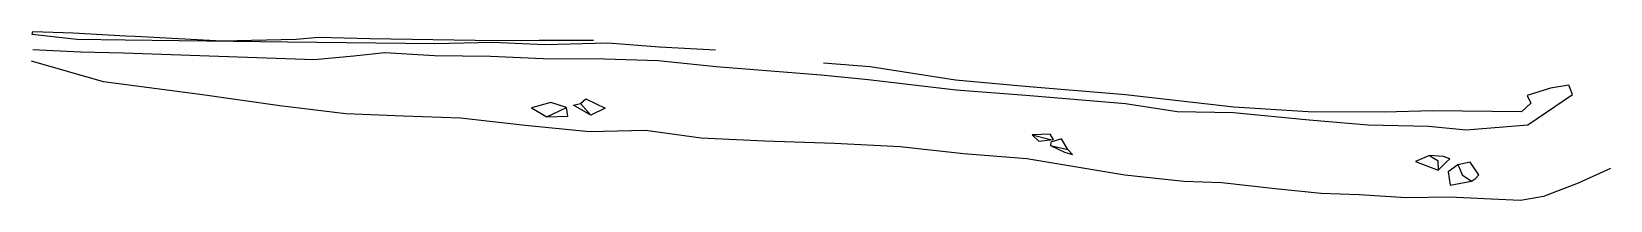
# Model space of a CAD drawing. Header units: metres. Extents: x -9 to 122, y 119 to 133.
import ezdxf

# ---------------------------------------------------------------- set-up
doc = ezdxf.new("R2010")
doc.units = ezdxf.units.M
for name, color, linetype in [('E0', 202, 'Continuous'), ('e1', 120, 'Continuous'), ('E2', 50, 'Continuous')]:
    doc.layers.add(name, color=color, linetype=linetype)

msp = doc.modelspace()

# ---------------------------------------------------------------- linework, layer by layer
at = {"layer": 'E0'}
msp.add_polyline3d([(121.645, 121.645, 101.413), (118.979, 120.449, 101.249), (116.088, 119.34, 101.066), (114.187, 119.007, 101.13), (111.792, 119.101, 101.148), (108.314, 119.281, 101.112), (104.741, 119.222, 100.786), (100.842, 119.479, 100.512), (97.673, 119.582, 100.052), (93.879, 119.969, 99.82), (89.452, 120.461, 99.662), (86.314, 120.563, 99.481), (81.413, 121.111, 99.171), (73.283, 122.449, 99.035), (68.053, 122.861, 98.567), (62.812, 123.456, 98.308), (57.365, 123.712, 97.971), (51.559, 123.913, 97.327), (46.319, 124.172, 97.009), (41.693, 124.802, 96.853), (37.049, 124.679, 96.461), (31.745, 125.2, 95.642), (26.369, 125.811, 95.004), (21.653, 125.99, 94.44), (16.865, 126.167, 93.581), (11.395, 126.852, 92.836), (5.006, 127.759, 92.099), (-3.2, 128.821, 91.298), (-9.161, 130.541, 91.363)], dxfattribs=at)
at = {"layer": 'e1'}
for points in [[(47.502, 131.443, 107.779), (42.873, 131.7, 107.523), (38.593, 132.017, 107.173), (33.352, 131.89, 106.278), (29.044, 132.082, 105.105), (24.208, 131.982, 103.509), (12.036, 132.107, 99.572), (-1.402, 132.289, 94.943), (-5.408, 132.332, 93.735), (-9.11, 132.753, 92.579), (-9.049, 132.989, 92.37), (-5.727, 132.876, 93.272), (-1.364, 132.638, 94.667), (-0.588, 132.603, 94.93), (6.604, 132.228, 97.558), (12.75, 132.367, 99.622), (14.618, 132.523, 100.341), (18.855, 132.42, 101.767), (29.329, 132.252, 105.074), (32.899, 132.274, 105.864), (37.402, 132.285, 106.821)], [(32.256, 126.667, 99.618), (33.518, 125.932, 98.208), (35.266, 125.971, 98.019), (35.167, 126.7, 99.398), (33.86, 127.106, 101.171), (32.256, 126.667, 99.618)], [(37.184, 126.073, 98.765), (35.735, 126.901, 99.854), (36.33, 127.024, 100.263), (36.765, 127.408, 101.796), (38.353, 126.642, 100.302), (37.184, 126.073, 98.765)], [(36.33, 127.024, 100.263), (37.184, 126.073, 98.765)], [(33.518, 125.932, 98.208), (35.167, 126.7, 99.398)], [(73.733, 124.449, 102.936), (74.293, 123.911, 101.234), (75.515, 124.049, 101.756), (75.226, 124.492, 103.306), (73.733, 124.449, 102.936)], [(73.733, 124.449, 102.936), (75.251, 124.064, 101.485)], [(76.162, 124.101, 102.786), (75.297, 123.819, 101.054), (75.244, 123.547, 100.601), (76.403, 123.007, 100.636), (77.089, 122.805, 100.635), (76.687, 123.228, 101.549), (76.162, 124.101, 102.786)], [(75.244, 123.547, 100.601), (76.687, 123.228, 101.549)], [(107.364, 121.511, 105.826), (108.046, 122.185, 106.982), (108.332, 122.438, 107.471), (107.804, 122.64, 107.79), (106.652, 122.732, 107.723), (105.502, 122.224, 106.877), (107.364, 121.511, 105.826)], [(106.652, 122.732, 107.723), (107.006, 122.511, 107.084), (107.343, 122.326, 106.776), (107.364, 121.511, 105.826)], [(110.134, 120.593, 104.28), (110.454, 120.813, 104.779), (110.732, 121.116, 105.623), (110.02, 122.185, 107.779), (108.996, 121.947, 106.671), (108.191, 121.375, 105.473), (108.355, 120.271, 103.268), (110.134, 120.593, 104.28)], [(108.996, 121.947, 106.671), (109.137, 121.664, 106.087), (109.363, 121.114, 105.073), (110.134, 120.593, 104.28)]]:
    msp.add_polyline3d(points, dxfattribs=at)
at = {"layer": 'E2'}
msp.add_polyline3d([(-9.06, 131.517, 92.63), (-5.105, 131.314, 93.845), (-1.533, 131.23, 94.899), (14.243, 130.68, 100.332), (17.524, 130.977, 101.33), (20.101, 131.26, 102.144), (24.234, 130.998, 103.472), (28.866, 130.941, 105.186), (33.224, 130.76, 106.177), (38.318, 130.723, 107.112), (42.751, 130.581, 107.459), (47.559, 130.089, 107.61), (56.246, 129.417, 107.874), (60.153, 129.009, 108.097), (67.448, 128.158, 108.44), (73.217, 127.712, 108.754), (81.464, 127.034, 109.22), (85.762, 126.378, 109.384), (90.42, 126.281, 109.67), (96.673, 125.681, 109.864), (101.584, 125.276, 110.027), (106.561, 125.155, 110.259), (109.704, 124.866, 110.512), (114.791, 125.264, 110.756), (118.513, 127.782, 111.263), (118.194, 128.552, 111.293), (116.67, 128.311, 111.169), (114.744, 127.705, 110.928), (115.044, 127.05, 110.83), (114.283, 126.347, 110.851), (106.92, 126.436, 110.532), (102.941, 126.321, 110.297), (96.612, 126.355, 110.017), (90.441, 126.721, 109.819), (81.483, 127.756, 109.399), (73.149, 128.439, 108.953), (67.393, 128.974, 108.679), (60.302, 130.071, 108.317), (56.44, 130.38, 108.191)], dxfattribs=at)

doc.saveas('drawing.dxf')
